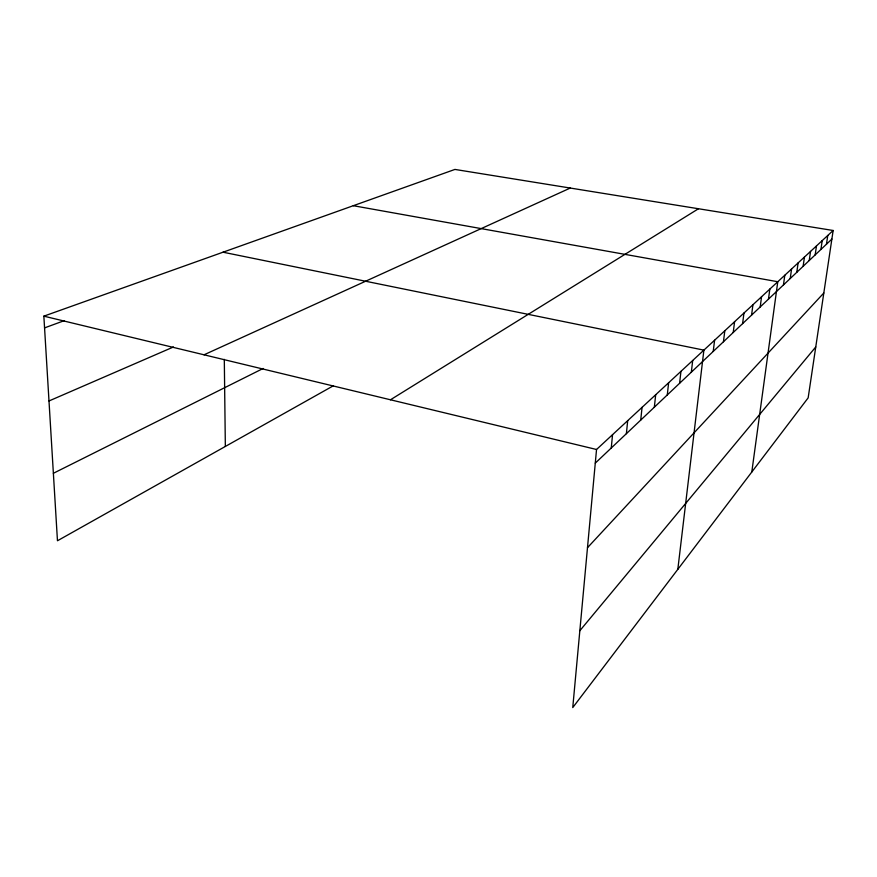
<?xml version="1.0" encoding="UTF-8"?>
<svg xmlns="http://www.w3.org/2000/svg" width="877" height="877" viewBox="0 0 877 877"><rect width="100%" height="100%" fill="white"/><g stroke="black" fill="none" stroke-linecap="round" stroke-linejoin="round"><path stroke-width="1.32" d="M833.15 230.487L596.535 449.495L572.758 707.575L808.155 397.862L833.15 230.487L454.933 169.425L43.85 316.158L57.465 540.758L333.392 385.759M611.258 448.004L612.541 434.685M626.386 433.676L627.691 420.664M640.725 420.094L642.052 407.367M654.341 407.202L655.678 394.76M667.287 394.946L668.625 382.767M679.598 383.282L680.947 371.366M691.339 372.166L692.687 360.491M677.822 569.337L703.891 350.131L223.021 252.203M713.22 351.436L714.591 340.232M723.448 341.756L724.808 330.772M733.227 332.493L734.586 321.716M742.6 323.624L743.959 313.045M751.578 315.117L752.937 304.725M760.206 306.95L761.554 296.755M768.482 299.112L769.831 289.092M751.797 472.012L777.778 281.736L353.299 205.7M783.457 284.926L784.794 275.246M790.232 278.513L791.569 268.976M796.787 272.308L798.114 262.914M803.124 266.312L804.439 257.06M809.241 260.513L810.556 251.403M815.172 254.9L816.476 245.922M820.916 249.463L822.209 240.616M826.474 244.19L827.767 235.475M579.84 630.716L815.753 346.963M587.491 547.697L823.81 293.006M595.275 463.133L831.867 239.092M390.473 399.78L698.476 208.748M53.376 473.284L263.155 368.461M204.023 354.801L570.258 188.051M48.991 400.964L173.449 346.985M44.563 327.888L64.284 320.642M43.85 316.158L596.535 449.495M224.304 359.373L225.345 446.448"/></g></svg>
